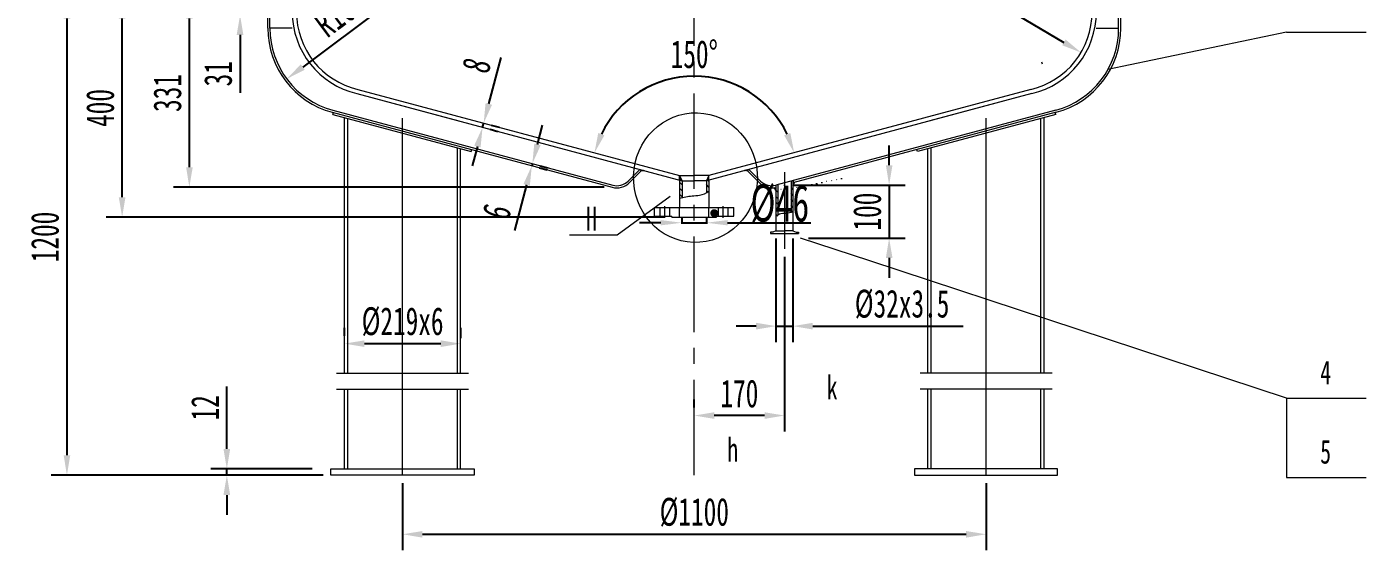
# Model space of a CAD drawing. Header units: millimetres. Extents: x 3545 to 4112, y 673 to 1094.
# Drawn here: x 3562.7 to 3731, y 883.1 to 948.9 of the extents above; entities that cross this region are included whole.
import ezdxf

# ---------------------------------------------------------------- set-up
doc = ezdxf.new("R2010")
doc.units = ezdxf.units.MM
doc.header["$PDSIZE"] = -5
doc.linetypes.add('点画线', pattern=[18, 12, -2, 2, -2])
doc.layers.get('0').update_dxf_attribs({"lineweight": 18})
doc.layers.get('Defpoints').update_dxf_attribs({"lineweight": 18})
doc.layers.add('中心线层', color=1, linetype='点画线', lineweight=18)
doc.layers.add('细线', color=7, linetype='Continuous', lineweight=15)
doc.styles.get("Standard").update_dxf_attribs({"font": 'txt.shx', "width": 0.7, "oblique": 15, "bigfont": 'gbcbig.shx'})
doc.styles.add('标准', font='', dxfattribs={"width": 0.667})
doc.styles.get('标准').set_extended_font_data('仿宋_gb2312')
doc.dimstyles.new('15', dxfattribs={"dimtxt": 3.5, "dimasz": 2.5, "dimexe": 2, "dimexo": 1, "dimgap": 1, "dimtad": 1, "dimdec": 1, "dimlfac": 15, "dimdsep": 46, "dimtxsty": 'Standard', "dimcen": 0.1, "dimdle": 5, "dimadec": 0, "dimazin": 0, "dimtfac": 1, "dimtdec": 1, "dimtmove": 0, "dimatfit": 3, "dimfxl": 0, "dimtolj": 1, "dimarcsym": 0})
doc.dimstyles.new('标准', dxfattribs={"dimtxt": 70, "dimasz": 40, "dimexe": 2, "dimexo": 0, "dimtad": 1, "dimdsep": 46, "dimtxsty": '标准', "dimblk": '_CAXARROW', "dimcen": 0, "dimdle": 6, "dimazin": 2, "dimtfac": 0.707107, "dimtmove": 0, "dimatfit": 3, "dimfxl": 0, "dimtolj": 1, "dimarcsym": 0})
doc.dimstyles.new('直径15', dxfattribs={"dimtxt": 3.5, "dimasz": 2.5, "dimexe": 2, "dimexo": 1, "dimgap": 1, "dimtad": 1, "dimdec": 1, "dimlfac": 15, "dimdsep": 46, "dimtxsty": 'Standard', "dimcen": 0.1, "dimdle": 5, "dimadec": 0, "dimazin": 0, "dimtfac": 1, "dimtdec": 1, "dimtmove": 0, "dimatfit": 1, "dimfxl": 0, "dimtolj": 1, "dimarcsym": 0})
pattern_1 = [(45, (3448.65748, 735.396705), (-0.04490128, 0.04490128), []), (135, (3448.65748, 735.396705), (-0.04490128, -0.04490128), [])]

# ---------------------------------------------------------------- blocks, each defined once
blk = doc.blocks.new('*D61')
at = {"layer": 'Defpoints', "color": 0, "transparency": 16777216}
for p in [(3583.11, 952.43), (3596.04, 952.43), (3636.25, 928.74)]:
    blk.add_point(p, dxfattribs=at)
at = {"layer": '细线', "color": 0, "lineweight": -2, "transparency": 16777216}
for p, q in [((3595.04, 952.43), (3581.11, 952.43)), ((3583.11, 931.24), (3583.11, 949.93)), ((3635.25, 928.74), (3581.11, 928.74))]:
    blk.add_line(p, q, dxfattribs=at)
at = {"layer": '细线', "color": 0, "transparency": 16777216}
for points in [[(3582.7, 949.93), (3583.53, 949.93), (3583.11, 952.43)], [(3582.7, 931.24), (3583.53, 931.24), (3583.11, 928.74)]]:
    blk.add_solid(points, dxfattribs=at)
at = {"layer": '细线', "color": 0, "transparency": 16777216, "insert": (3580.36, 940.58), "char_height": 3.5, "attachment_point": 5, "rotation": 90, "style": '标准'}
blk.add_mtext('\\A1;331', dxfattribs=at)
blk = doc.blocks.new('*D62')
at = {"layer": 'Defpoints', "color": 0, "transparency": 16777216}
for p in [(3596.04, 952.43), (3567.72, 892.53), (3600.91, 892.53)]:
    blk.add_point(p, dxfattribs=at)
at = {"layer": '细线', "color": 0, "lineweight": -2, "transparency": 16777216}
for p, q in [((3595.04, 952.43), (3565.72, 952.43)), ((3567.72, 949.93), (3567.72, 895.03)), ((3599.91, 892.53), (3565.72, 892.53))]:
    blk.add_line(p, q, dxfattribs=at)
at = {"layer": '细线', "color": 0, "transparency": 16777216}
for points in [[(3567.31, 949.93), (3568.14, 949.93), (3567.72, 952.43)], [(3567.31, 895.03), (3568.14, 895.03), (3567.72, 892.53)]]:
    blk.add_solid(points, dxfattribs=at)
at = {"layer": '细线', "color": 0, "transparency": 16777216, "insert": (3564.97, 922.48), "char_height": 3.5, "attachment_point": 5, "rotation": 90, "style": '标准'}
blk.add_mtext('\\A1;1200', dxfattribs=at)
blk = doc.blocks.new('*D63')
at = {"layer": 'Defpoints', "color": 0, "transparency": 16777216}
for p in [(3587.82, 893.33), (3599.54, 893.33), (3600.91, 892.53)]:
    blk.add_point(p, dxfattribs=at)
at = {"layer": '细线', "color": 0, "lineweight": -2, "transparency": 16777216}
for p, q in [((3587.82, 895.83), (3587.82, 903.67)), ((3598.54, 893.33), (3585.82, 893.33)), ((3599.91, 892.53), (3585.82, 892.53)), ((3587.82, 892.53), (3587.82, 893.33)), ((3587.82, 890.03), (3587.82, 887.53))]:
    blk.add_line(p, q, dxfattribs=at)
at = {"layer": '细线', "color": 0, "transparency": 16777216}
for points in [[(3587.4, 895.83), (3588.24, 895.83), (3587.82, 893.33)], [(3587.4, 890.03), (3588.24, 890.03), (3587.82, 892.53)]]:
    blk.add_solid(points, dxfattribs=at)
at = {"layer": '细线', "color": 0, "transparency": 16777216, "insert": (3585.07, 901), "char_height": 3.5, "attachment_point": 5, "rotation": 90, "style": '标准'}
blk.add_mtext('\\A1;12', dxfattribs=at)
blk = doc.blocks.new('*D68')
at = {"layer": 'Defpoints', "color": 0, "transparency": 16777216}
for p in [(3609.91, 892.53), (3683.24, 892.53), (3683.24, 885.1)]:
    blk.add_point(p, dxfattribs=at)
at = {"layer": '细线', "color": 0, "lineweight": -2, "transparency": 16777216}
for p, q in [((3609.91, 891.53), (3609.91, 883.1)), ((3683.24, 891.53), (3683.24, 883.1)), ((3612.41, 885.1), (3680.74, 885.1))]:
    blk.add_line(p, q, dxfattribs=at)
at = {"layer": '细线', "color": 0, "transparency": 16777216}
for points in [[(3612.41, 885.51), (3612.41, 884.68), (3609.91, 885.1)], [(3680.74, 885.51), (3680.74, 884.68), (3683.24, 885.1)]]:
    blk.add_solid(points, dxfattribs=at)
at = {"layer": '细线', "color": 0, "transparency": 16777216, "insert": (3646.57, 887.85), "char_height": 3.5, "attachment_point": 5, "style": '标准'}
blk.add_mtext('\\A1;%%C1100', dxfattribs=at)
blk = doc.blocks.new('*D76')
at = {"layer": 'Defpoints', "color": 0, "transparency": 16777216}
for p in [(3602.61, 909.07), (3617.21, 909.07), (3617.21, 908.77)]:
    blk.add_point(p, dxfattribs=at)
at = {"layer": '细线', "color": 0, "lineweight": -2, "transparency": 16777216}
for p, q in [((3602.61, 910.07), (3602.61, 911.07)), ((3617.21, 909.77), (3617.21, 911.07)), ((3605.11, 909.07), (3614.71, 909.07))]:
    blk.add_line(p, q, dxfattribs=at)
at = {"layer": '细线', "color": 0, "transparency": 16777216}
for points in [[(3605.11, 909.48), (3605.11, 908.65), (3602.61, 909.07)], [(3614.71, 909.48), (3614.71, 908.65), (3617.21, 909.07)]]:
    blk.add_solid(points, dxfattribs=at)
at = {"layer": '细线', "color": 0, "transparency": 16777216, "insert": (3609.91, 911.82), "char_height": 3.5, "attachment_point": 5, "style": '标准'}
blk.add_mtext('\\A1;%%C219x6', dxfattribs=at)
blk = doc.blocks.new('*D77')
at = {"layer": 'Defpoints', "color": 0, "transparency": 16777216}
for p in [(3574.66, 952.43), (3596.04, 952.43), (3643.75, 924.97)]:
    blk.add_point(p, dxfattribs=at)
at = {"layer": '细线', "color": 0, "lineweight": -2, "transparency": 16777216}
for p, q in [((3595.04, 952.43), (3572.66, 952.43)), ((3574.66, 927.47), (3574.66, 949.93)), ((3642.75, 924.97), (3572.66, 924.97))]:
    blk.add_line(p, q, dxfattribs=at)
at = {"layer": '细线', "color": 0, "transparency": 16777216}
for points in [[(3574.24, 949.93), (3575.08, 949.93), (3574.66, 952.43)], [(3574.24, 927.47), (3575.08, 927.47), (3574.66, 924.97)]]:
    blk.add_solid(points, dxfattribs=at)
at = {"layer": '细线', "color": 0, "transparency": 16777216, "insert": (3571.91, 938.7), "char_height": 3.5, "attachment_point": 5, "rotation": 90, "style": '标准'}
blk.add_mtext('\\A1;400', dxfattribs=at)
blk = doc.blocks.new('*D79')
at = {"layer": 'Defpoints', "color": 0, "transparency": 16777216}
for p in [(3619.96, 936.27), (3620.1, 936.79), (3620.1, 936.79)]:
    blk.add_point(p, dxfattribs=at)
at = {"layer": '细线', "color": 0, "lineweight": -2, "transparency": 16777216}
for p, q in [((3620.74, 939.2), (3622.31, 945.05)), ((3619.96, 936.27), (3620.1, 936.79)), ((3620.92, 936.02), (3621.89, 935.76)), ((3621.06, 936.53), (3622.03, 936.27)), ((3619.31, 933.86), (3618.66, 931.44))]:
    blk.add_line(p, q, dxfattribs=at)
at = {"layer": '细线', "color": 0, "transparency": 16777216}
for points in [[(3620.34, 939.31), (3621.15, 939.1), (3620.1, 936.79)], [(3618.91, 933.97), (3619.71, 933.75), (3619.96, 936.27)]]:
    blk.add_solid(points, dxfattribs=at)
at = {"layer": '细线', "color": 0, "transparency": 16777216, "insert": (3619.2, 944.05), "char_height": 3.5, "attachment_point": 5, "rotation": 75, "style": '标准'}
blk.add_mtext('\\A1;8', dxfattribs=at)
blk = doc.blocks.new('*D84')
at = {"layer": 'Defpoints', "color": 0, "transparency": 16777216}
for p in [(3657.91, 929), (3659.91, 922.34), (3671.06, 922.34)]:
    blk.add_point(p, dxfattribs=at)
at = {"layer": '细线', "color": 0, "lineweight": -2, "transparency": 16777216}
for p, q in [((3671.06, 931.5), (3671.06, 934)), ((3658.91, 929), (3673.06, 929)), ((3671.06, 929), (3671.06, 922.34)), ((3660.91, 922.34), (3673.06, 922.34)), ((3671.06, 919.84), (3671.06, 917.34))]:
    blk.add_line(p, q, dxfattribs=at)
at = {"layer": '细线', "color": 0, "transparency": 16777216}
for points in [[(3670.65, 931.5), (3671.48, 931.5), (3671.06, 929)], [(3670.65, 919.84), (3671.48, 919.84), (3671.06, 922.34)]]:
    blk.add_solid(points, dxfattribs=at)
at = {"layer": '细线', "color": 0, "transparency": 16777216, "insert": (3668.31, 925.67), "char_height": 3.5, "attachment_point": 5, "rotation": 90, "style": '标准'}
blk.add_mtext('\\A1;100', dxfattribs=at)
blk = doc.blocks.new('*D85')
at = {"layer": 'Defpoints', "color": 0, "transparency": 16777216}
for p in [(3657.91, 921), (3646.57, 900.03), (3646.57, 900.03)]:
    blk.add_point(p, dxfattribs=at)
at = {"layer": '细线', "color": 0, "lineweight": -2, "transparency": 16777216}
for p, q in [((3657.91, 920), (3657.91, 898.03)), ((3646.57, 901.03), (3646.57, 902.03)), ((3655.41, 900.03), (3649.07, 900.03))]:
    blk.add_line(p, q, dxfattribs=at)
at = {"layer": '细线', "color": 0, "transparency": 16777216}
for points in [[(3649.07, 900.44), (3649.07, 899.61), (3646.57, 900.03)], [(3655.41, 900.44), (3655.41, 899.61), (3657.91, 900.03)]]:
    blk.add_solid(points, dxfattribs=at)
at = {"layer": '细线', "color": 0, "transparency": 16777216, "insert": (3652.24, 902.78), "char_height": 3.5, "attachment_point": 5, "style": '标准'}
blk.add_mtext('\\A1;170', dxfattribs=at)
blk = doc.blocks.new('*D88')
at = {"layer": 'Defpoints', "color": 0, "transparency": 16777216}
for p in [(3686.57, 950.76), (3695.18, 945.67)]:
    blk.add_point(p, dxfattribs=at)
at = {"layer": '细线', "color": 0, "lineweight": -2, "transparency": 16777216}
blk.add_line((3682.09, 953.42), (3693.03, 946.94), dxfattribs=at)
at = {"layer": '细线', "color": 0, "transparency": 16777216}
blk.add_solid([(3693.24, 947.3), (3692.81, 946.58), (3695.18, 945.67)], dxfattribs=at)
at = {"layer": '细线', "color": 0, "transparency": 16777216, "insert": (3687.74, 953.27), "char_height": 3.5, "attachment_point": 5, "rotation": 329.3657, "style": '标准'}
blk.add_mtext('\\A1;R150', dxfattribs=at)
blk = doc.blocks.new('*D89')
at = {"layer": 'Defpoints', "color": 0, "transparency": 16777216}
for p in [(3603.91, 948.72), (3595.35, 942.35)]:
    blk.add_point(p, dxfattribs=at)
at = {"layer": '细线', "color": 0, "lineweight": -2, "transparency": 16777216}
blk.add_line((3607.56, 951.44), (3597.36, 943.84), dxfattribs=at)
at = {"layer": '细线', "color": 0, "transparency": 16777216}
blk.add_solid([(3597.11, 944.18), (3597.61, 943.51), (3595.35, 942.35)], dxfattribs=at)
at = {"layer": '细线', "color": 0, "transparency": 16777216, "insert": (3601.95, 950.69), "char_height": 3.5, "attachment_point": 5, "rotation": 36.6687, "style": '标准'}
blk.add_mtext('\\A1;R160', dxfattribs=at)
blk = doc.blocks.new('*D90')
at = {"layer": 'Defpoints', "color": 0, "transparency": 16777216}
for p in [(3596.04, 952.43), (3589.48, 950.39), (3592.97, 950.39)]:
    blk.add_point(p, dxfattribs=at)
at = {"layer": '细线', "color": 0, "lineweight": -2, "transparency": 16777216}
for p, q in [((3589.48, 954.93), (3589.48, 957.43)), ((3595.04, 952.43), (3587.48, 952.43)), ((3589.48, 952.43), (3589.48, 950.39)), ((3591.97, 950.39), (3587.48, 950.39)), ((3589.48, 947.89), (3589.48, 940.61))]:
    blk.add_line(p, q, dxfattribs=at)
at = {"layer": '细线', "color": 0, "transparency": 16777216}
for points in [[(3589.06, 954.93), (3589.9, 954.93), (3589.48, 952.43)], [(3589.06, 947.89), (3589.9, 947.89), (3589.48, 950.39)]]:
    blk.add_solid(points, dxfattribs=at)
at = {"layer": '细线', "color": 0, "transparency": 16777216, "insert": (3586.73, 943), "char_height": 3.5, "attachment_point": 5, "rotation": 90, "style": '标准'}
blk.add_mtext('\\A1;31', dxfattribs=at)
blk = doc.blocks.new('*D91')
at = {"layer": 'Defpoints', "color": 0, "transparency": 16777216}
for p in [(3626.15, 931.44), (3626.15, 931.44), (3626.22, 931.7)]:
    blk.add_point(p, dxfattribs=at)
at = {"layer": '细线', "color": 0, "lineweight": -2, "transparency": 16777216}
for p, q in [((3626.86, 934.11), (3627.51, 936.53)), ((3626.22, 931.7), (3626.15, 931.44)), ((3627.11, 931.18), (3628.08, 930.92)), ((3627.18, 931.44), (3628.15, 931.18)), ((3625.5, 929.03), (3623.96, 923.28))]:
    blk.add_line(p, q, dxfattribs=at)
at = {"layer": '细线', "color": 0, "transparency": 16777216}
for points in [[(3626.46, 934.22), (3627.26, 934.01), (3626.22, 931.7)], [(3625.1, 929.13), (3625.9, 928.92), (3626.15, 931.44)]]:
    blk.add_solid(points, dxfattribs=at)
at = {"layer": '细线', "color": 0, "transparency": 16777216, "insert": (3621.75, 925.66), "char_height": 3.5, "attachment_point": 5, "rotation": 75, "style": '标准'}
blk.add_mtext('\\A1;6', dxfattribs=at)
blk = doc.blocks.new('*D93')
at = {"layer": 'Defpoints', "color": 0, "transparency": 16777216}
for p in [(3656.84, 923.27), (3658.97, 923.27), (3658.97, 911.27)]:
    blk.add_point(p, dxfattribs=at)
at = {"layer": '细线', "color": 0, "lineweight": -2, "transparency": 16777216}
for p, q in [((3656.84, 922.27), (3656.84, 909.27)), ((3658.97, 922.27), (3658.97, 909.27)), ((3654.34, 911.27), (3651.84, 911.27)), ((3656.84, 911.27), (3658.97, 911.27)), ((3661.47, 911.27), (3680.36, 911.27))]:
    blk.add_line(p, q, dxfattribs=at)
at = {"layer": '细线', "color": 0, "transparency": 16777216}
for points in [[(3654.34, 911.69), (3654.34, 910.85), (3656.84, 911.27)], [(3661.47, 911.69), (3661.47, 910.85), (3658.97, 911.27)]]:
    blk.add_solid(points, dxfattribs=at)
at = {"layer": '细线', "color": 0, "transparency": 16777216, "insert": (3672.69, 914.02), "char_height": 3.5, "attachment_point": 5, "style": '标准'}
blk.add_mtext('\\A1;%%C32x3.5', dxfattribs=at)
blk = doc.blocks.new('_CAXARROW')
blk.add_hatch(color=0).paths.add_polyline_path([(0, 0), (-1, 0.125), (-1, -0.125)], flags=0)
blk = doc.blocks.new('*D114')
at = {"layer": 'Defpoints', "color": 0, "transparency": 16777216}
for p in [(3645.02, 924.97), (3648.09, 924.97), (3648.09, 924.27)]:
    blk.add_point(p, dxfattribs=at)
at = {"layer": '细线', "color": 0, "lineweight": -2, "transparency": 16777216}
for p, q in [((3642.35, 924.27), (3639.68, 924.27)), ((3645.02, 924.97), (3645.02, 924.13)), ((3645.02, 924.27), (3648.09, 924.27)), ((3648.09, 924.97), (3648.09, 924.13)), ((3650.75, 924.27), (3661.22, 924.27))]:
    blk.add_line(p, q, dxfattribs=at)
at = {"layer": '细线', "color": 0, "lineweight": -2, "transparency": 16777216, "xscale": 2.668, "yscale": 2.668, "zscale": 2.668}
blk.add_blockref('_CAXARROW', (3645.02, 924.27), dxfattribs=at)
at = {"layer": '细线', "color": 0, "lineweight": -2, "transparency": 16777216, "xscale": 2.668, "yscale": 2.668, "zscale": 2.668, "rotation": 180}
blk.add_blockref('_CAXARROW', (3648.09, 924.27), dxfattribs=at)
at = {"layer": '细线', "color": 0, "transparency": 16777216, "insert": (3657.32, 926.64), "char_height": 4.669, "attachment_point": 5, "style": '标准'}
blk.add_mtext('\\A1;%%C46', dxfattribs=at)
blk = doc.blocks.new('*D115')
at = {"layer": 'Defpoints', "color": 0, "transparency": 16777216}
for p in [(3652.07, 941.48), (3604.28, 941.03), (3688.87, 941.03), (3644.73, 930.19), (3648.42, 930.19)]:
    blk.add_point(p, dxfattribs=at)
at = {"layer": '细线', "color": 0, "lineweight": -2, "transparency": 16777216}
blk.add_arc((3646.57, 929.7), 13, 26.036, 153.964, dxfattribs=at)
at = {"layer": '细线', "color": 0, "transparency": 16777216}
for points in [[(3635.28, 935.26), (3634.5, 935.55), (3634.02, 933.06)], [(3658.64, 935.55), (3657.86, 935.26), (3659.13, 933.06)]]:
    blk.add_solid(points, dxfattribs=at)
at = {"layer": '细线', "color": 0, "transparency": 16777216, "insert": (3646.57, 945.44), "char_height": 3.5, "attachment_point": 5, "style": '标准'}
blk.add_mtext('\\A1;150°', dxfattribs=at)

msp = doc.modelspace()

# ---------------------------------------------------------------- hatches: boundary and pattern name
at = {"layer": '细线'}
h = msp.add_hatch(dxfattribs=at)
h.set_pattern_fill('ANSI37', color=256, scale=0.02, style=0)
h.set_pattern_definition(pattern_1)
h.paths.add_polyline_path([(3640.3069, 930.8222), (3639.7189, 930.9798), (3639.9069, 930.7918)], flags=0)
h = msp.add_hatch(dxfattribs=at)
h.set_pattern_fill('ANSI37', color=256, scale=0.02, style=0)
h.set_pattern_definition(pattern_1)
h.paths.add_polyline_path([(3653.4283, 930.9798), (3653.2403, 930.7918), (3652.8403, 930.8222)], flags=0)
h = msp.add_hatch(dxfattribs=at)
h.set_pattern_fill('ANSI37', color=256, scale=0.02, style=0)
h.set_pattern_definition(pattern_1)
h.paths.add_polyline_path([(3644.7279, 930.1898), (3644.7279, 929.6376), (3645.0612, 929.5483)], flags=0)
h = msp.add_hatch(dxfattribs=at)
h.set_pattern_fill('ANSI31', color=256, scale=0.17, angle=90, style=0)
h.set_pattern_definition([(135, (3448.6575, 735.3967), (-0.3816609, -0.3816609), [])])
edge = h.paths.add_edge_path(flags=0)
edge.add_line((3644.7279, 927.3317), (3644.7279, 927.8984))
edge.add_line((3644.7279, 927.8984), (3644.7279, 929.1003))
edge.add_line((3644.7279, 929.1003), (3645.0612, 929.1003))
edge.add_line((3645.0612, 929.1003), (3645.0612, 927.4218))
edge.add_spline(control_points=[(3645.0612, 927.4218), (3644.9497, 927.3929), (3644.8386, 927.3626), (3644.7279, 927.3317)], knot_values=[0, 0, 0, 0, 0.34529701, 0.34529701, 0.34529701, 0.34529701], weights=[1, 1, 1, 1], degree=3, periodic=0)
h.paths.add_polyline_path([(3644.7279, 929.1003), (3644.7279, 929.299), (3644.7279, 929.6376), (3645.0612, 929.5483), (3645.0612, 929.1003)], flags=0)
h.paths.add_polyline_path([(3648.086, 929.1003), (3648.086, 929.4068), (3648.086, 929.5483), (3648.4193, 929.6376), (3648.4193, 929.1003)], flags=0)
edge = h.paths.add_edge_path(flags=0)
edge.add_line((3648.086, 928.0345), (3648.086, 928.7603))
edge.add_line((3648.086, 928.7603), (3648.086, 929.1003))
edge.add_line((3648.086, 929.1003), (3648.4193, 929.1003))
edge.add_line((3648.4193, 929.1003), (3648.4193, 928.2311))
edge.add_spline(control_points=[(3648.4193, 928.2311), (3648.3119, 928.1612), (3648.2006, 928.095), (3648.086, 928.0345)], knot_values=[0, 0, 0, 0, 0.3870981, 0.3870981, 0.3870981, 0.3870981], weights=[1, 1, 1, 1], degree=3, periodic=0)
h = msp.add_hatch(dxfattribs=at)
h.set_pattern_fill('ANSI37', color=256, scale=0.02, style=0)
h.set_pattern_definition(pattern_1)
h.paths.add_polyline_path([(3648.4193, 930.1898), (3648.4193, 929.6376), (3648.086, 929.5483)], flags=0)
h = msp.add_hatch(dxfattribs=at)
h.set_pattern_fill('ANSI31', color=256, scale=0.166667, angle=90, style=0)
h.set_pattern_definition([(135, (3448.6575, 735.3967), (-0.3741773, -0.3741773), [])])
edge = h.paths.add_edge_path(flags=0)
edge.add_spline(control_points=[(3656.8403, 924.9651), (3656.9166, 925.0223), (3656.9941, 925.076), (3657.0736, 925.1233)], knot_values=[0, 0, 0, 0, 0.28203904, 0.28203904, 0.28203904, 0.28203904], weights=[1, 1, 1, 1], degree=3, periodic=0)
edge.add_line((3657.0736, 925.1233), (3657.0736, 928.3947))
edge.add_ellipse((3651.2403, 943.1084), major_axis=(-30, 0), ratio=0.5, start_angle=127.235756, end_angle=128.411309)
edge.add_line((3656.8403, 928.372), (3656.8403, 924.9651))
edge = h.paths.add_edge_path(flags=0)
edge.add_ellipse((3651.2403, 943.1084), major_axis=(-30, 0), ratio=0.5, start_angle=135.924286, end_angle=136.861289)
edge.add_line((3658.7403, 928.5847), (3658.7403, 925.4805))
edge.add_spline(control_points=[(3658.7403, 925.4805), (3658.8197, 925.5184), (3658.8973, 925.5623), (3658.9736, 925.6102)], knot_values=[0, 0, 0, 0, 0.26710485, 0.26710485, 0.26710485, 0.26710485], weights=[1, 1, 1, 1], degree=3, periodic=0)
edge.add_line((3658.9736, 925.6102), (3658.9736, 928.6153))
h = msp.add_hatch(color=256, dxfattribs=at)
edge = h.paths.add_edge_path(flags=0)
edge.add_line((3658.9736, 928.9204), (3659.2069, 929.3702))
edge.add_spline(control_points=[(3659.2069, 929.3702), (3659.1293, 929.3534), (3659.0515, 929.3368), (3658.9736, 929.3204)], knot_values=[0, 0, 0, 0, 0.23860467, 0.23860467, 0.23860467, 0.23860467], weights=[1, 1, 1, 1], degree=3, periodic=0)
edge.add_line((3658.9736, 929.3204), (3658.9736, 928.9204))
h = msp.add_hatch(color=256, dxfattribs=at)
edge = h.paths.add_edge_path(flags=0)
edge.add_spline(control_points=[(3656.8403, 928.7178), (3656.7626, 928.705), (3656.6848, 928.6923), (3656.6069, 928.6798)], knot_values=[0, 0, 0, 0, 0.23641124, 0.23641124, 0.23641124, 0.23641124], weights=[1, 1, 1, 1], degree=3, periodic=0)
edge.add_line((3656.6069, 928.6798), (3656.8403, 928.3124))
edge.add_line((3656.8403, 928.3124), (3656.8403, 928.7178))
msp.add_hatch(color=256, dxfattribs=at).paths.add_polyline_path([(3649.5795, 925.4738), (3649.5733, 925.552), (3649.555, 925.6283), (3649.525, 925.7008), (3649.484, 925.7676), (3649.433, 925.8273), (3649.3733, 925.8783), (3649.3065, 925.9193), (3649.234, 925.9493), (3649.1577, 925.9676), (3649.0795, 925.9738), (3649.0012, 925.9676), (3648.9249, 925.9493), (3648.8525, 925.9193), (3648.7856, 925.8783), (3648.7259, 925.8273), (3648.6749, 925.7676), (3648.634, 925.7008), (3648.6039, 925.6283), (3648.5856, 925.552), (3648.5795, 925.4738), (3648.5856, 925.3955), (3648.6039, 925.3192), (3648.634, 925.2468), (3648.6749, 925.1799), (3648.7259, 925.1202), (3648.7856, 925.0692), (3648.8525, 925.0283), (3648.9249, 924.9982), (3649.0012, 924.9799), (3649.0795, 924.9738), (3649.1577, 924.9799), (3649.234, 924.9982), (3649.3065, 925.0283), (3649.3733, 925.0692), (3649.433, 925.1202), (3649.484, 925.1799), (3649.525, 925.2468), (3649.555, 925.3192), (3649.5733, 925.3955)], flags=0)

# ---------------------------------------------------------------- linework, layer by layer
at = {"layer": '中心线层'}
msp.add_line((3646.5736, 892.5324), (3646.5736, 1064.0357), dxfattribs=at)
at = {"layer": '细线'}
for p, q in [((3592.9736, 948.7198), (3592.9736, 1021.7558)), ((3593.2403, 948.7198), (3593.2403, 1021.7558)), ((3699.9069, 948.7198), (3699.9069, 1021.7558)), ((3700.1736, 948.7198), (3700.1736, 1021.7558)), ((3596.0469, 948.7198), (3593.2403, 948.7198)), ((3697.1003, 948.7198), (3699.9069, 948.7198)), ((3721.0211, 948.2237), (3698.565, 943.5403)), ((3721.0211, 948.2237), (3731.0211, 948.2237)), ((3690.3237, 944.1992), (3690.2547, 944.4568)), ((3604.1458, 940.5116), (3616.9904, 937.0699)), ((3604.1458, 940.5116), (3645.0612, 929.5483)), ((3604.2763, 941.0288), (3644.7279, 930.1898)), ((3689.0014, 940.5116), (3648.086, 929.5483)), ((3688.871, 941.0288), (3648.4193, 930.1898)), ((3689.0014, 940.5116), (3676.1568, 937.0699)), ((3601.0772, 938.159), (3636.2475, 928.7351)), ((3601.1446, 937.8648), (3601.2136, 938.1224)), ((3601.1446, 937.8648), (3618.5313, 933.2061)), ((3601.1462, 938.4165), (3636.3165, 928.9927)), ((3692.001, 938.4165), (3656.8307, 928.9927)), ((3692.07, 938.159), (3658.9736, 929.2908)), ((3692.0026, 937.8648), (3674.616, 933.2061)), ((3692.0026, 937.8648), (3691.9336, 938.1224)), ((3602.6069, 905.3361), (3602.6069, 937.473)), ((3603.0069, 905.3361), (3603.0069, 937.3658)), ((3609.9069, 892.5324), (3609.9069, 937.4263)), ((3683.2403, 892.5324), (3683.2403, 937.4263)), ((3690.1403, 905.3361), (3690.1403, 937.3658)), ((3690.5403, 905.3361), (3690.5403, 937.473)), ((3616.8069, 905.3361), (3616.8069, 933.6681)), ((3617.2069, 905.3361), (3617.2069, 933.5609)), ((3618.5313, 933.2061), (3618.6003, 933.4637)), ((3674.616, 933.2061), (3674.5469, 933.4637)), ((3675.9403, 905.3361), (3675.9403, 933.5609)), ((3676.3403, 905.3361), (3676.3403, 933.6681)), ((3639.7184, 930.9803), (3638.2484, 929.5103)), ((3639.7184, 930.9803), (3639.9069, 930.7918)), ((3653.4288, 930.9803), (3653.2403, 930.7918)), ((3653.4288, 930.9803), (3654.8989, 929.5103)), ((3639.9069, 930.7918), (3638.4369, 929.3218)), ((3639.9069, 930.7918), (3640.3069, 930.8222)), ((3644.7279, 929.6376), (3644.7279, 930.1898)), ((3644.7279, 930.1898), (3645.0612, 929.5483)), ((3644.7279, 930.1898), (3646.5736, 930.1898)), ((3644.7279, 929.6376), (3644.7279, 926.1673)), ((3645.0612, 929.5483), (3646.5736, 929.5483)), ((3645.0612, 929.5483), (3645.0612, 927.4218)), ((3648.4193, 930.1898), (3646.5736, 930.1898)), ((3648.086, 929.5483), (3646.5736, 929.5483)), ((3648.4193, 930.1898), (3648.086, 929.5483)), ((3648.086, 929.5483), (3648.086, 928.0345)), ((3648.4193, 929.6376), (3648.4193, 930.1898)), ((3648.4193, 929.6376), (3648.4193, 926.1673)), ((3653.2403, 930.7918), (3652.8403, 930.8222)), ((3653.2403, 930.7918), (3654.7103, 929.3218)), ((3657.9069, 930.6468), (3657.9069, 921.005)), ((3658.7403, 929.5044), (3658.7403, 925.6323)), ((3658.9736, 929.5669), (3658.9736, 923.2717)), ((3658.9736, 928.9204), (3659.2069, 929.3702)), ((3659.0069, 929.5758), (3659.0069, 929.2997)), ((3636.8902, 922.7406), (3643.5539, 927.6208)), ((3656.8403, 928.3124), (3656.6069, 928.6798)), ((3656.8069, 928.9865), (3656.8069, 928.7123)), ((3656.8403, 928.9953), (3656.8403, 923.2717)), ((3657.0736, 929.0578), (3657.0736, 925.275)), ((3657.8065, 929.005), (3658.0074, 929.005)), ((3641.5494, 925.1001), (3641.5494, 926.1673)), ((3641.5494, 926.1673), (3651.5544, 926.1673)), ((3642.2831, 925.1001), (3642.2831, 926.1673)), ((3642.8834, 924.9), (3642.8834, 926.3674)), ((3643.4837, 925.1001), (3643.4837, 926.1673)), ((3644.7279, 924.9667), (3644.7279, 926.1673)), ((3646.5519, 924.7666), (3646.5519, 926.3674)), ((3647.9069, 926.1673), (3648.2403, 926.1673)), ((3648.4193, 924.9667), (3648.4193, 926.1673)), ((3649.6201, 925.1001), (3649.6201, 926.1673)), ((3650.2204, 924.9), (3650.2204, 926.3674)), ((3650.8207, 925.1001), (3650.8207, 926.1673)), ((3651.5544, 925.1001), (3651.5544, 926.1673)), ((3641.5494, 925.1001), (3643.7505, 925.1001)), ((3643.7505, 924.9667), (3643.7505, 925.1001)), ((3643.7505, 924.9667), (3649.3533, 924.9667)), ((3649.3533, 924.9667), (3649.3533, 925.1001)), ((3649.3533, 925.1001), (3651.5544, 925.1001)), ((3630.8902, 922.7406), (3636.8902, 922.7406)), ((3656.4544, 923.0655), (3656.1492, 923.0655)), ((3656.1492, 923.0655), (3656.1492, 922.9308)), ((3656.1492, 922.9308), (3659.6647, 922.9308)), ((3656.8403, 923.2717), (3656.4544, 923.0655)), ((3656.8403, 923.2717), (3657.9069, 923.2717)), ((3658.9736, 923.2717), (3657.9069, 923.2717)), ((3658.9736, 923.2717), (3659.3594, 923.0655)), ((3659.3594, 923.0655), (3659.6647, 923.0655)), ((3659.6647, 923.0655), (3659.6647, 922.9308)), ((3668.6261, 919.4686), (3659.9069, 922.3383)), ((3721.0211, 902.2237), (3668.6261, 919.4686)), ((3601.6069, 905.3361), (3618.2069, 905.3361)), ((3691.5403, 905.3361), (3674.9403, 905.3361)), ((3601.6069, 903.3361), (3618.2069, 903.3361)), ((3602.6069, 893.3324), (3602.6069, 903.3361)), ((3603.0069, 893.3324), (3603.0069, 903.3361)), ((3616.8069, 893.3324), (3616.8069, 903.3361)), ((3617.2069, 893.3324), (3617.2069, 903.3361)), ((3691.5403, 903.3361), (3674.9403, 903.3361)), ((3675.9403, 893.3324), (3675.9403, 903.3361)), ((3676.3403, 893.3324), (3676.3403, 903.3361)), ((3690.1403, 893.3324), (3690.1403, 903.3361)), ((3690.5403, 893.3324), (3690.5403, 903.3361)), ((3721.0211, 902.2237), (3731.0211, 902.2237)), ((3721.0211, 902.2237), (3721.0211, 892.2237)), ((3721.0211, 892.2237), (3731.0211, 892.2237))]:
    msp.add_line(p, q, dxfattribs=at)
for points in [[(3600.9069, 893.3324), (3618.9069, 893.3324), (3618.9069, 892.5324), (3600.9069, 892.5324)], [(3692.2403, 893.3324), (3674.2403, 893.3324), (3674.2403, 892.5324), (3692.2403, 892.5324)]]:
    msp.add_lwpolyline(points, close=True, dxfattribs=at)
for centre, radius, start, end in [((3606.5736, 950.7613), 10.5333, 180, 256.718534), ((3606.5736, 950.7613), 10, 180, 256.718534), ((3686.5736, 950.7613), 10, 283.281466, 0), ((3686.5736, 950.7613), 10.5333, 283.281466, 360), ((3603.9069, 948.7198), 10.9333, 180, 255), ((3603.9069, 948.7198), 10.6667, 180, 255), ((3689.2403, 948.7198), 10.6667, 285, 0), ((3689.2403, 948.7198), 10.9333, 285, 0), ((3636.8341, 930.9245), 2.2667, 255, 315), ((3636.8341, 930.9245), 2, 255, 315), ((3656.3131, 930.9245), 2.2667, 225, 283.449633), ((3656.3131, 930.9245), 2, 225, 285)]:
    msp.add_arc(centre, radius, start, end, dxfattribs=at)
msp.add_ellipse((3646.7228, 929.9416), major_axis=(0.2446, 8.1492), ratio=0.95472069, dxfattribs=at)
for points, knots in [([(3644.7223, 927.3301), (3645.2387, 927.4744), (3646.0695, 927.6814), (3647.3606, 927.6643), (3648.0592, 927.9968), (3648.4193, 928.2311)], [0, 0, 0, 0, 705.94634483, 1117.56646243, 1683.22303888, 1683.22303888, 1683.22303888, 1683.22303888]), ([(3656.8403, 925.1168), (3657.0323, 925.2609), (3657.4987, 925.545), (3658.3173, 925.4197), (3658.7886, 925.6456), (3658.9736, 925.762)], [0, 0, 0, 0, 532.52473495, 1245.69860104, 1737.79649593, 1737.79649593, 1737.79649593, 1737.79649593])]:
    msp.add_open_spline(points, degree=3, knots=knots, dxfattribs=at)

# ---------------------------------------------------------------- texts
at = {"layer": '细线', "char_height": 3, "line_spacing_factor": 1.15057, "style": '标准'}
for s, insert, width, attachment_point in [('\\T1.1;Ⅱ', (3633.8008, 923.2874), 4.464754, 8), ('{\\T1.1;4}', (3725.9901, 903.9371), 4.776118, 8), ('\\T1.1;k', (3663.9511, 903.5663), 2.388059, 5), ('\\T1.1;h', (3651.4657, 895.7373), 2.388059, 5), ('{\\T1.1;5}', (3725.9901, 893.9371), 7.164177, 8)]:
    msp.add_mtext(s, dxfattribs=dict(at, insert=insert, width=width, attachment_point=attachment_point))

# ---------------------------------------------------------------- dimensions: what is measured, and where the dimension line sits
at = {"layer": '细线', "color": 3}
for center, mpoint, picture, middle in [((3686.5736, 950.7613), (3695.178, 945.6657), '*D88', (3686.3413, 950.8988)), ((3603.9069, 948.7198), (3595.3512, 942.3498), '*D89', (3603.5887, 948.4828))]:
    dim = msp.add_radius_dim(center=center, mpoint=mpoint, dimstyle='15', override={"dimtxsty": '标准', "dimsah": 1}, dxfattribs=at)
    dim.commit()
    dim.dimension.update_dxf_attribs({"geometry": picture, "text_midpoint": middle, "dimtype": 164})
for base, p1, p2, angle, text, picture, middle in [((3589.4798, 950.3864), (3596.0403, 952.428), (3592.9736, 950.3864), 90, '31', '*D90', (3586.7298, 942.9968)), ((3567.7234, 892.5324), (3596.0403, 952.428), (3600.9069, 892.5324), 90, '1200', '*D62', (3564.9734, 922.4802)), ((3574.6595, 952.428), (3643.7505, 924.9667), (3596.0403, 952.428), 90, '400', '*D77', (3571.9095, 938.6974)), ((3583.1149, 952.428), (3636.2475, 928.7351), (3596.0403, 952.428), 90, '331', '*D61', (3580.3649, 940.5815)), ((3626.1463, 931.4417), (3626.2153, 931.6993), (3626.1463, 931.4417), 255, '6', '*D91', (3621.75, 925.66))]:
    dim = msp.add_linear_dim(base=base, p1=p1, p2=p2, angle=angle, text=text, dimstyle='15', override={"dimtxsty": '标准', "dimsah": 1}, dxfattribs=at)
    dim.commit()
    dim.dimension.update_dxf_attribs({"geometry": picture, "text_midpoint": middle})
dim = msp.add_angular_dim_2l(base=(3652.0674, 941.4766), line1=((3688.871, 941.0288), (3648.4193, 930.1898)), line2=((3604.2763, 941.0288), (3644.7279, 930.1898)), dimstyle='15', override={"dimtxsty": '标准', "dimsah": 1}, dxfattribs=at)
dim.commit()
dim.dimension.update_dxf_attribs({"geometry": '*D115', "text_midpoint": (3646.5736, 945.4446)})
for base, p1, p2, angle, picture, middle in [((3620.097, 936.7896), (3619.959, 936.2745), (3620.097, 936.7896), 75, '*D79', (3619.195, 944.0486)), ((3587.8213, 893.3324), (3600.9069, 892.5324), (3599.536, 893.3324), 90, '*D63', (3585.0713, 900.9999))]:
    dim = msp.add_linear_dim(base=base, p1=p1, p2=p2, angle=angle, dimstyle='15', override={"dimtxsty": '标准', "dimsah": 1}, dxfattribs=at)
    dim.commit()
    dim.dimension.update_dxf_attribs({"geometry": picture, "text_midpoint": middle})
dim = msp.add_linear_dim(base=(3671.0625, 922.3383), p1=(3657.9069, 929.005), p2=(3659.9069, 922.3383), angle=90, dimstyle='15', override={"dimtxsty": '标准', "dimsah": 1}, dxfattribs=at)
dim.commit()
dim.dimension.update_dxf_attribs({"geometry": '*D84', "text_midpoint": (3671.0625, 925.6717), "dimtype": 160})
at = {"layer": '细线'}
dim = msp.add_linear_dim(base=(3648.086, 924.267), p1=(3645.0178, 924.9667), p2=(3648.086, 924.9667), text='%%C46', dimstyle='标准', override={"dimscale": 0.0667, "dimsah": 1}, dxfattribs=at)
dim.commit()
dim.dimension.update_dxf_attribs({"geometry": '*D114', "text_midpoint": (3657.3194, 926.6432)})
at = {"layer": '细线', "color": 3}
for base, p1, p2, text, dimstyle, override, picture, middle in [((3658.9736, 911.2699), (3656.8403, 923.2717), (3658.9736, 923.2717), '%%C32x3.5', '直径15', {"dimpost": '%%C<>', "dimtxsty": '标准', "dimsah": 1}, '*D93', (3672.6904, 911.2699)), ((3617.2069, 909.0654), (3602.6069, 909.0654), (3617.2069, 908.7654), '%%C219x6', '15', {"dimtxsty": '标准', "dimsah": 1}, '*D76', (3609.9069, 909.0654))]:
    dim = msp.add_linear_dim(base=base, p1=p1, p2=p2, text=text, dimstyle=dimstyle, override=override, dxfattribs=at)
    dim.commit()
    dim.dimension.update_dxf_attribs({"geometry": picture, "text_midpoint": middle, "dimtype": 160})
for base, p1, p2, dimstyle, override, picture, middle in [((3646.5736, 900.0281), (3657.9069, 921.005), (3646.5736, 900.0281), '15', {"dimtxsty": '标准', "dimsah": 1}, '*D85', (3652.2403, 902.7781)), ((3683.2403, 885.0962), (3609.9069, 892.5324), (3683.2403, 892.5324), '直径15', {"dimpost": '%%C<>', "dimtxsty": '标准', "dimsah": 1}, '*D68', (3646.5736, 887.8462))]:
    dim = msp.add_linear_dim(base=base, p1=p1, p2=p2, dimstyle=dimstyle, override=override, dxfattribs=at)
    dim.commit()
    dim.dimension.update_dxf_attribs({"geometry": picture, "text_midpoint": middle})

doc.saveas('drawing.dxf')
